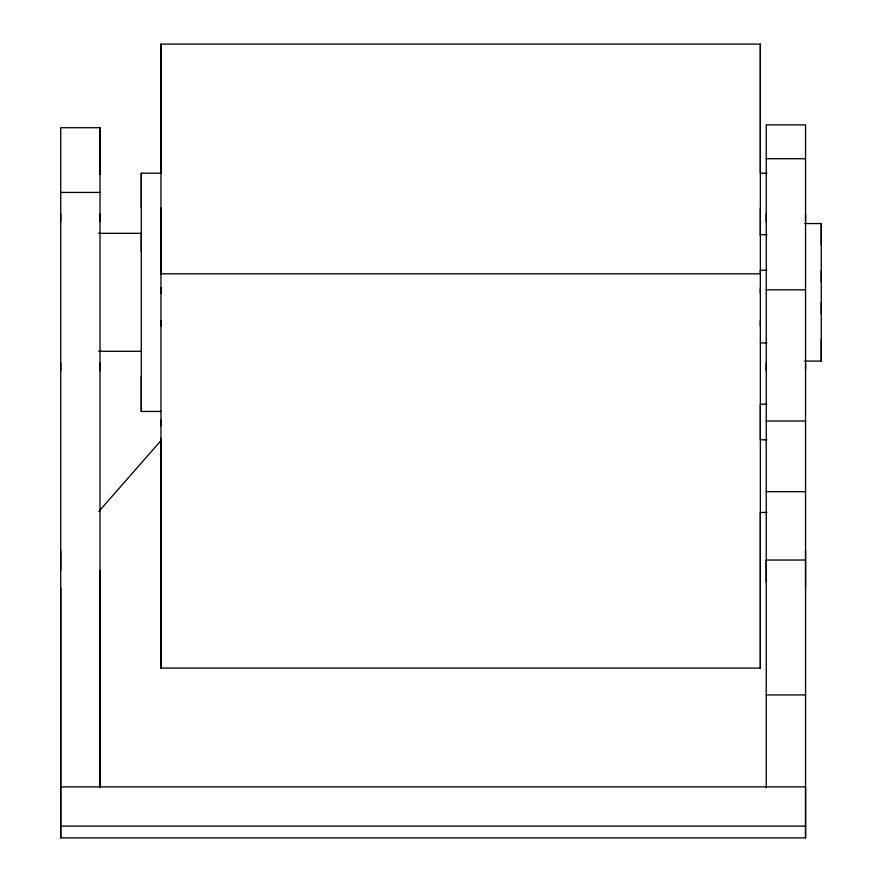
<?xml version="1.0" encoding="UTF-8"?>
<svg xmlns="http://www.w3.org/2000/svg" width="882" height="882" viewBox="0 0 882 882"><rect width="100%" height="100%" fill="white"/><g stroke="black" fill="none" stroke-linecap="round" stroke-linejoin="round"><path stroke-width="1.32" d="M805.553 550.423L805.553 837.9L60.726 837.9L60.726 588.096M60.726 570.422L60.726 550.423M60.726 370.716L60.726 363.053M60.726 221.58L60.726 213.907M100.03 787.692L100.03 570.422M100.03 370.716L100.03 363.053M100.03 221.58L100.03 213.907M100.03 174.393L100.03 127.725L60.726 127.725L60.726 837.9M160.954 411.442L141.296 411.442L141.296 173.181L160.954 173.181L160.954 44.1L760.35 44.1L760.35 273.817L160.954 273.817L160.954 44.1M766.899 270.267L760.35 270.267L760.35 668.082L160.954 668.082L160.954 208.097M760.35 235.296L760.35 208.097M760.35 44.1L760.35 173.225L766.899 173.181M766.249 787.703L766.249 560.026L805.553 560.026M766.249 370.716L766.249 363.053M766.249 221.58L766.249 213.907M805.553 370.716L805.553 363.053M805.553 221.58L805.553 213.907M804.77 361.069L821.274 361.069L821.274 223.554L804.77 223.554M98.916 511.351L161.119 440.416M766.249 158.727L805.553 158.727M60.726 192.43L100.03 192.43M98.652 233.333L141.296 233.333L141.296 251.745M760.35 234.656L766.899 234.656M766.249 289.825L805.553 289.825M760.35 342.933L766.899 342.933M98.652 351.29L141.296 351.29M766.899 404.188L760.35 404.188L760.35 439.798L766.899 439.798M766.249 421.012L805.553 421.012M766.249 491.693L805.553 491.693M760.35 512.464L766.899 512.464M766.249 694.939L805.553 694.939M60.726 786.887L805.553 786.887L805.553 837.9M60.726 826.081L805.553 826.081M821.274 223.554L821.274 245.02M821.274 270.708L821.274 282.019M821.274 302.603L821.274 313.926M821.274 339.603L821.274 361.069M805.553 588.096L805.553 124.88L766.249 124.88L766.249 581.635M760.35 287.797L760.35 293.397M760.35 320.42L760.35 326.02M760.35 512.64L760.35 668.082M160.954 287.797L160.954 293.397M160.954 320.42L160.954 326.02M160.954 420.097L160.954 425.708M160.954 438.354L160.954 668.082M141.296 173.181L141.296 208.097M141.296 376.526L141.296 411.442M100.03 127.725L100.03 786.887"/></g></svg>
